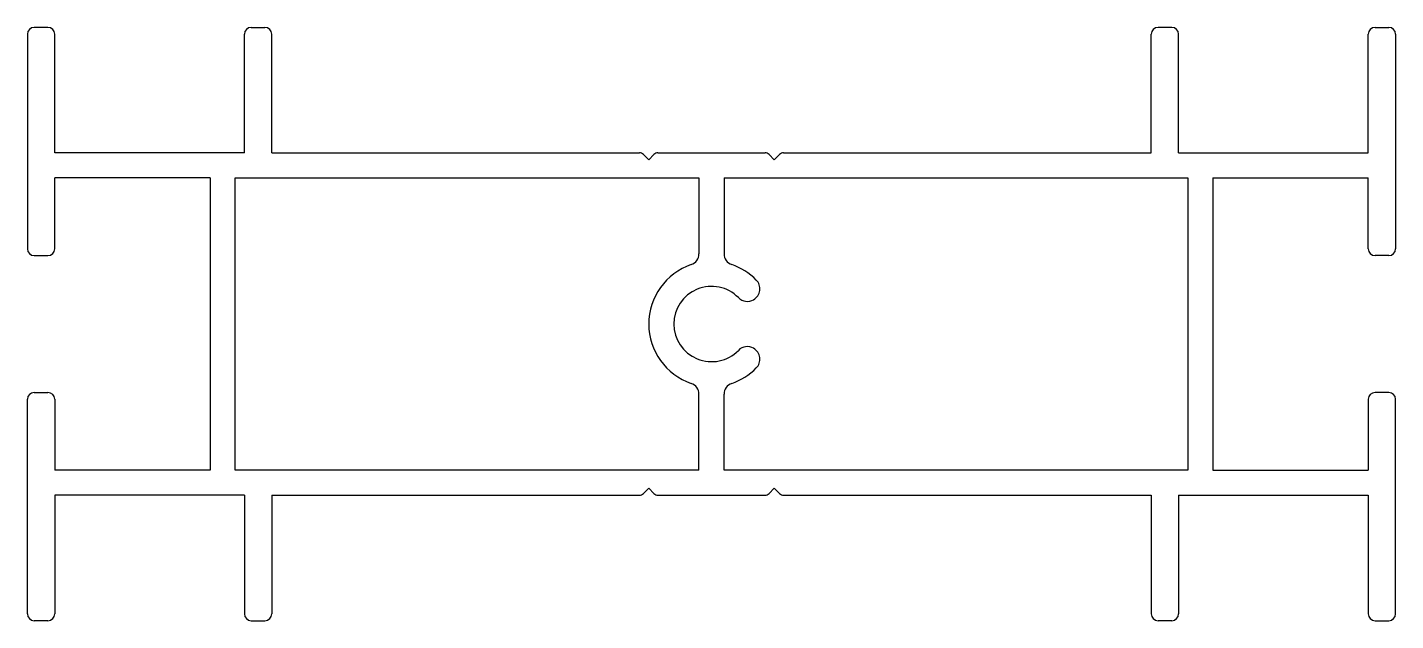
# Model space of a CAD drawing. Extents: x 539.9 to 599.8, y 484 to 510.
import ezdxf

# ---------------------------------------------------------------- set-up
doc = ezdxf.new("R2010")
doc.units = 0
doc.layers.get('0').update_dxf_attribs({"linetype": 'CONTINUOUS'})

msp = doc.modelspace()

# ---------------------------------------------------------------- linework, layer by layer
for p, q in [((540.811, 509.965), (540.211, 509.965)), ((549.711, 509.965), (550.311, 509.965)), ((590.011, 509.965), (589.411, 509.965)), ((598.911, 509.965), (599.511, 509.965)), ((539.911, 509.665), (539.911, 500.265)), ((541.111, 504.465), (541.111, 509.665)), ((549.411, 504.465), (549.411, 509.665)), ((550.611, 504.465), (550.611, 509.665)), ((589.111, 504.465), (589.111, 509.665)), ((590.311, 504.465), (590.311, 509.665)), ((598.611, 504.465), (598.611, 509.665)), ((599.811, 509.665), (599.811, 500.265)), ((549.411, 504.465), (541.111, 504.465)), ((550.611, 504.465), (566.708, 504.465)), ((567.111, 504.165), (566.884, 504.392)), ((567.111, 504.165), (567.338, 504.392)), ((567.515, 504.465), (572.208, 504.465)), ((572.611, 504.165), (572.384, 504.392)), ((572.611, 504.165), (572.838, 504.392)), ((573.015, 504.465), (589.111, 504.465)), ((590.311, 504.465), (598.611, 504.465)), ((541.111, 500.265), (541.111, 503.365)), ((547.911, 503.365), (541.111, 503.365)), ((547.911, 503.365), (547.911, 490.565)), ((549.011, 490.565), (549.011, 503.365)), ((549.011, 503.365), (569.311, 503.365)), ((569.311, 503.365), (569.311, 500.041)), ((570.411, 503.365), (590.711, 503.365)), ((570.411, 503.365), (570.411, 500.041)), ((590.711, 503.365), (590.711, 490.565)), ((591.811, 503.365), (598.611, 503.365)), ((591.811, 503.365), (591.811, 490.565)), ((598.611, 500.265), (598.611, 503.365)), ((540.211, 499.965), (540.811, 499.965)), ((599.511, 499.965), (598.911, 499.965)), ((539.911, 484.265), (539.911, 493.665)), ((540.211, 493.965), (540.811, 493.965)), ((541.111, 493.665), (541.111, 490.565)), ((569.311, 490.565), (569.311, 493.89)), ((570.411, 490.565), (570.411, 493.89)), ((598.611, 493.665), (598.611, 490.565)), ((599.511, 493.965), (598.911, 493.965)), ((599.811, 484.265), (599.811, 493.665)), ((547.911, 490.565), (541.111, 490.565)), ((569.311, 490.565), (549.011, 490.565)), ((590.711, 490.565), (570.411, 490.565)), ((591.811, 490.565), (598.611, 490.565)), ((541.111, 489.465), (541.111, 484.265)), ((549.411, 489.465), (541.111, 489.465)), ((549.411, 489.465), (549.411, 484.265)), ((550.611, 489.465), (550.611, 484.265)), ((550.611, 489.465), (566.708, 489.465)), ((567.111, 489.765), (566.884, 489.539)), ((567.111, 489.765), (567.338, 489.539)), ((567.515, 489.465), (572.208, 489.465)), ((572.611, 489.765), (572.384, 489.539)), ((572.611, 489.765), (572.838, 489.539)), ((573.015, 489.465), (589.111, 489.465)), ((589.111, 489.465), (589.111, 484.265)), ((590.311, 489.465), (598.611, 489.465)), ((590.311, 489.465), (590.311, 484.265)), ((598.611, 489.465), (598.611, 484.265)), ((540.811, 483.965), (540.211, 483.965)), ((549.711, 483.965), (550.311, 483.965)), ((590.011, 483.965), (589.411, 483.965)), ((598.911, 483.965), (599.511, 483.965))]:
    msp.add_line(p, q)
for centre, radius, start, end in [((540.211, 509.665), 0.3, 90, 180), ((540.811, 509.665), 0.3, 0, 90), ((549.711, 509.665), 0.3, 90, 180), ((550.311, 509.665), 0.3, 0, 90), ((589.411, 509.665), 0.3, 90, 180), ((590.011, 509.665), 0.3, 0, 90), ((598.911, 509.665), 0.3, 90, 180), ((599.511, 509.665), 0.3, 0, 90), ((566.708, 504.215), 0.25, 45, 90), ((567.515, 504.215), 0.25, 90, 135), ((572.208, 504.215), 0.25, 45, 90), ((573.015, 504.215), 0.25, 90, 135), ((540.211, 500.265), 0.3, 180, 270), ((540.811, 500.265), 0.3, 270, 0), ((598.911, 500.265), 0.3, 180, 270), ((599.511, 500.265), 0.3, 270, 0), ((569.861, 496.965), 2.75, 108.84911, 251.15089), ((568.811, 500.041), 0.5, 288.84911, 0), ((570.911, 500.041), 0.5, 180, 251.15089), ((569.861, 496.965), 2.75, 44.47751, 71.15089), ((569.861, 496.965), 1.65, 44.47751, 315.52249), ((571.431, 498.507), 0.55, 300, 44.47751), ((571.431, 498.507), 0.55, 224.47751, 300), ((571.431, 495.424), 0.55, 60, 135.52249), ((571.431, 495.424), 0.55, 315.52249, 60), ((569.861, 496.965), 2.75, 288.84911, 315.52249), ((568.811, 493.89), 0.5, 0, 71.15089), ((570.911, 493.89), 0.5, 108.84911, 180), ((540.211, 493.665), 0.3, 90, 180), ((540.811, 493.665), 0.3, 0, 90), ((598.911, 493.665), 0.3, 90, 180), ((599.511, 493.665), 0.3, 0, 90), ((566.708, 489.715), 0.25, 270, 315), ((567.515, 489.715), 0.25, 225, 270), ((572.208, 489.715), 0.25, 270, 315), ((573.015, 489.715), 0.25, 225, 270), ((540.211, 484.265), 0.3, 180, 270), ((540.811, 484.265), 0.3, 270, 0), ((549.711, 484.265), 0.3, 180, 270), ((550.311, 484.265), 0.3, 270, 0), ((589.411, 484.265), 0.3, 180, 270), ((590.011, 484.265), 0.3, 270, 0), ((598.911, 484.265), 0.3, 180, 270), ((599.511, 484.265), 0.3, 270, 0)]:
    msp.add_arc(centre, radius, start, end)

doc.saveas('drawing.dxf')
